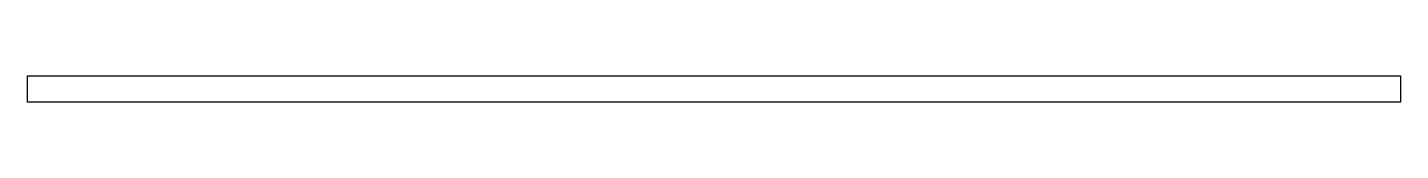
# Model space of a CAD drawing. Extents: x -1.25 to 1.25, y -0.05 to 0.
import ezdxf

# ---------------------------------------------------------------- set-up
doc = ezdxf.new("R2010")
doc.units = 0
doc.header["$LTSCALE"] = 0.5
doc.header["$MEASUREMENT"] = 0
doc.layers.add('Mounting', color=4, linetype='CONTINUOUS')

msp = doc.modelspace()

# ---------------------------------------------------------------- linework, layer by layer
at = {"layer": 'Mounting', "ltscale": 0.5, "transparency": 16777216}
msp.add_lwpolyline([(-1.25, 0), (1.25, 0), (1.25, -0.048), (-1.25, -0.048)], close=True, dxfattribs=at)

doc.saveas('drawing.dxf')
